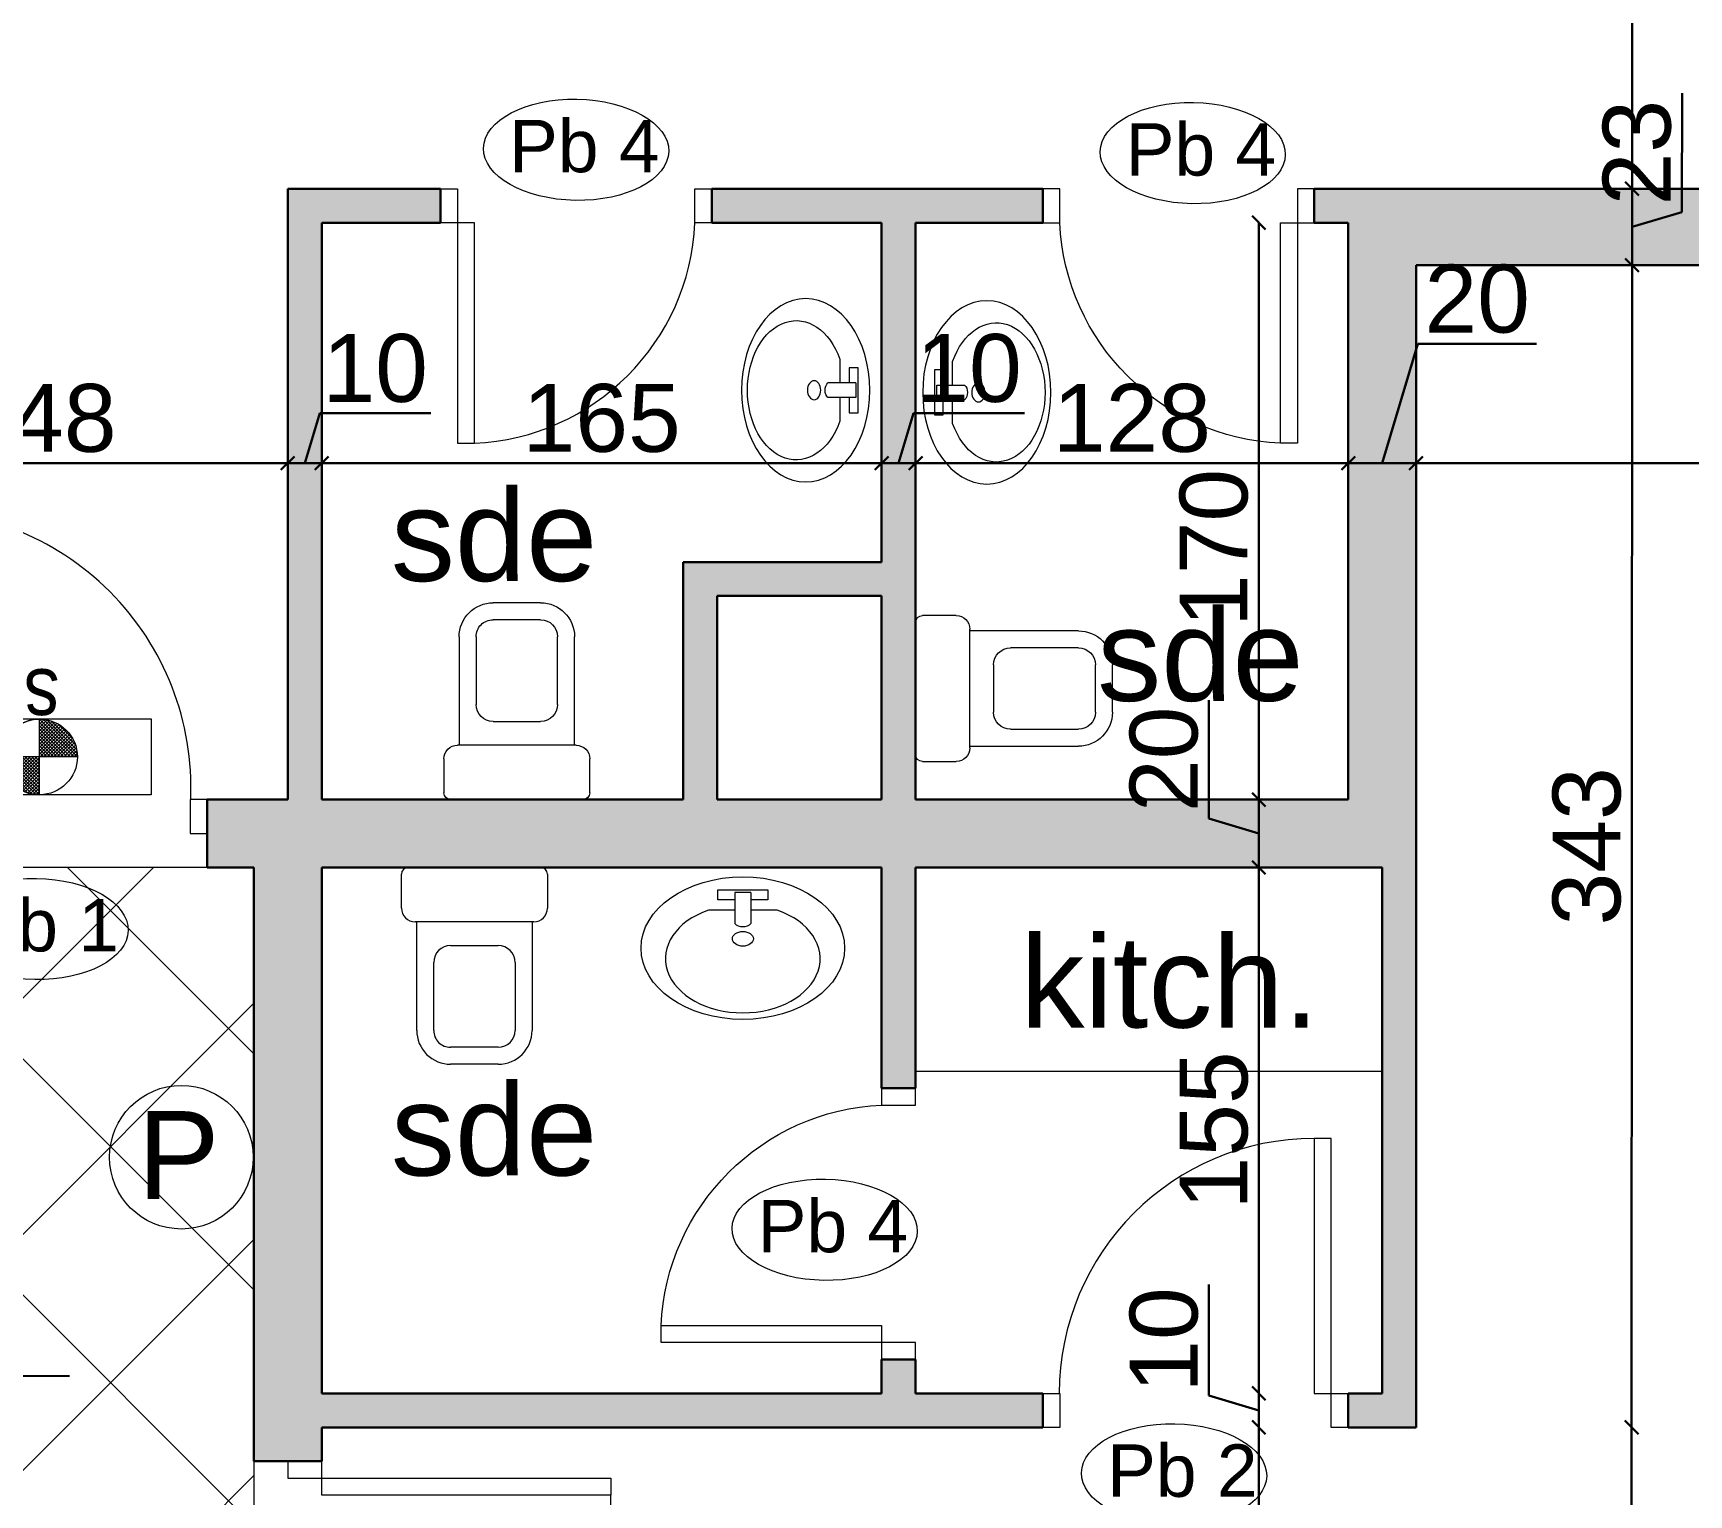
# Model space of a CAD drawing. Header units: millimetres. Extents: x 2804 to 3317, y 6834 to 7064.
# Drawn here: x 2859.86 to 2864.74, y 6936.037 to 6940.344 of the extents above; entities that cross this region are included whole.
import ezdxf

# ---------------------------------------------------------------- set-up
doc = ezdxf.new("R2010")
doc.units = ezdxf.units.MM
doc.header["$PDMODE"] = 1
doc.linetypes.add('ACAD_ISO03W100', pattern=[30, 12, -18])
for name, color, linetype, lineweight in [('cotation', 3, 'Continuous', 30), ('Hachures', 8, 'Continuous', 20), ('menuise', 50, 'Continuous', 18), ('PORT-FEN', 2, 'Continuous', 0), ('SECURITE', 2, 'Continuous', 0), ('Zin inter', 80, 'ACAD_ISO03W100', 5), ('zin menuiserie', 150, 'Continuous', 5), ('Zin mur', 30, 'Continuous', 30), ('zin sanit', 150, 'Continuous', 5)]:
    doc.layers.add(name, color=color, linetype=linetype, lineweight=lineweight)
doc.layers.add('zin hatch mur', color=8, linetype='Continuous')
doc.layers.add('zin texte', color=33, linetype='Continuous')
doc.styles.add('ARIAL', font='arial.ttf')
doc.styles.add('PA3', font='arial.ttf', dxfattribs={"height": 3})
doc.styles.add('PsikTxtStyle', font='arial.ttf')
doc.styles.add('SANSSERIFBOLDOBLIQUE', font='sasbo___.pfb', dxfattribs={"height": 10})
doc.styles.get("Standard").update_dxf_attribs({"font": 'arial.ttf'})
doc.dimstyles.new('cotation 100', dxfattribs={"dimtxt": 0.2, "dimasz": 0.04, "dimexe": 0, "dimexo": 0, "dimgap": 0.03, "dimtad": 1, "dimdec": 0, "dimlfac": 100, "dimdsep": 46, "dimtxsty": 'ARIAL', "dimblk": 'OBLIQUE', "dimcen": 0.09, "dimse1": 1, "dimse2": 1, "dimclrd": 256, "dimclre": 256, "dimclrt": 256, "dimadec": 3, "dimazin": 2, "dimtfac": 1, "dimtdec": 0, "dimtofl": 0, "dimtmove": 1, "dimatfit": 3, "dimfxl": 0, "dimtolj": 1, "dimtzin": 0, "dimlwd": -1, "dimlwe": -1, "dimarcsym": 0})

# ---------------------------------------------------------------- blocks, each defined once
blk = doc.blocks.new('C3A7SB3P')
at = {"layer": 'zin sanit', "linetype": 'ByBlock'}
for p, q in [((2, 21.5), (12, 21.5)), ((0, -19.5), (0, 19.5)), ((0, -17), (0, 17)), ((16, 17.5), (16, -17.5)), ((16, 17), (48, 17)), ((28, 12), (48, 12)), ((23, -7), (23, 7)), ((53, 7), (53, -7)), ((58, 7), (58, -7)), ((48, -12), (28, -12)), ((48, -17), (16, -17)), ((12, -21.5), (2, -21.5))]:
    blk.add_line(p, q, dxfattribs=at)
for centre, radius, start, end in [((2, 19.5), 2, 90, 180), ((12, 17.5), 4, 0, 90), ((48, 7), 10, 0, 90), ((28, 7), 5, 90, 180), ((48, 7), 5, 0, 90), ((28, -7), 5, 180, 270), ((48, -7), 5, 270, 0), ((48, -7), 10, 270, 0), ((2, -19.5), 2, 180, 270), ((12, -17.5), 4, 270, 0)]:
    blk.add_arc(centre, radius, start, end, dxfattribs=at)
blk = doc.blocks.new('P70')
at = {"layer": 'zin menuiserie'}
for p, q in [((0, 650), (0, 0)), ((50, 650), (0, 650)), ((50, 0), (50, 650)), ((-700, 0), (-650, 0)), ((-700, -100), (-700, 0)), ((-650, 0), (-650, -100)), ((0, 0), (100, 0)), ((50, -100), (50, 0)), ((100, 0), (100, -100)), ((-650, -100), (-700, -100)), ((100, -100), (50, -100))]:
    blk.add_line(p, q, dxfattribs=at)
blk.add_arc((31.3, -31.3), 682, 92.6275, 177.3725, dxfattribs=at)
blk = doc.blocks.new('P90')
at = {"ltscale": 0.005}
for p, q in [((-50, 751.6), (-100, 751.6)), ((-100, 751.6), (-100, 0)), ((-50, 0), (-50, 751.6)), ((-900, -100), (-900, 0)), ((-900, 0), (-850, 0)), ((-850, 0), (-850, -100)), ((-100, 0), (-50, 0)), ((-50, 0), (0, 0)), ((-50, -100), (-50, 0)), ((0, 0), (0, -100)), ((-850, -100), (-900, -100)), ((0, -100), (-50, -100))]:
    blk.add_line(p, q, dxfattribs=at)
blk.add_arc((-100, 0), 751.6, 90, 180, dxfattribs=at)
blk = doc.blocks.new('p100')
at = {"layer": 'zin menuiserie'}
for p, q in [((2868.5687, 7190.0269), (2868.5687, 7189.9769)), ((2868.6687, 7190.0269), (2868.5687, 7190.0269)), ((2868.6687, 7189.9769), (2868.6687, 7190.0269)), ((2868.5687, 7189.9769), (2868.6687, 7189.9769)), ((2868.6687, 7189.9769), (2869.5203, 7189.9769)), ((2868.6687, 7189.9269), (2868.6687, 7189.9769)), ((2869.5203, 7189.9769), (2869.5203, 7189.9269)), ((2869.5203, 7189.9269), (2868.6687, 7189.9269)), ((2868.6687, 7189.0769), (2868.5687, 7189.0769)), ((2868.5687, 7189.0769), (2868.5687, 7189.0269)), ((2868.6687, 7189.0269), (2868.6687, 7189.0769)), ((2868.5687, 7189.0269), (2868.6687, 7189.0269))]:
    blk.add_line(p, q, dxfattribs=at)
blk.add_arc((2868.7038, 7189.8919), 0.8173, 267.544, 2.456, dxfattribs=at)
blk = doc.blocks.new('lll')
at = {"layer": 'zin sanit'}
for p, q in [((2861.6865, 7185.9436), (2861.809, 7185.9436)), ((2861.6865, 7185.9192), (2861.6865, 7185.9436)), ((2861.809, 7185.9436), (2861.809, 7185.9192)), ((2861.7277, 7185.9192), (2861.6865, 7185.9192)), ((2861.7677, 7185.9373), (2861.7277, 7185.9373)), ((2861.7277, 7185.9373), (2861.7277, 7185.8611)), ((2861.7677, 7185.9373), (2861.7677, 7185.8611)), ((2861.809, 7185.9192), (2861.7677, 7185.9192)), ((2861.7277, 7185.8937), (2861.6631, 7185.8937)), ((2861.8324, 7185.8937), (2861.7677, 7185.8937))]:
    blk.add_line(p, q, dxfattribs=at)
for centre, major_axis, start_param, end_param in [((2861.7477, 7185.8005), (0.25, 0), 4.712389, 10.995574), ((2861.7477, 7185.7746), (0.19, 0), 2.032408, 7.39237), ((2861.7477, 7185.8697), (0.0235, 0), 3.694408, 5.73037), ((2861.7478, 7185.8234), (-0.0258, 0), 1.570796326798575, 7.853981633978161)]:
    blk.add_ellipse(centre, major_axis=major_axis, ratio=0.7, start_param=start_param, end_param=end_param, dxfattribs=at)
blk = doc.blocks.new('_Oblique')
at = {"color": 0, "linetype": 'ByBlock', "lineweight": -2}
blk.add_line((-0.5, -0.5), (0.5, 0.5), dxfattribs=at)
blk = doc.blocks.new('*D126')
at = {"layer": 'cotation', "transparency": 16777216}
blk.add_line((2864.5722, 6939.8857), (2864.5739, 6944.3836), dxfattribs=at)
at = {"layer": 'Defpoints', "color": 0, "transparency": 16777216}
for p in [(2864.5739, 6944.3836), (2864.5739, 6944.3836), (2864.5722, 6939.8857)]:
    blk.add_point(p, dxfattribs=at)
at = {"layer": 'cotation', "transparency": 16777216, "xscale": 0.04, "yscale": 0.04, "zscale": 0.04}
for p, rotation in [((2864.5739, 6944.3836), 89.97948378173861), ((2864.5722, 6939.8857), 269.9794837817386)]:
    blk.add_blockref('_Oblique', p, dxfattribs=dict(at, rotation=rotation))
at = {"layer": 'cotation', "transparency": 16777216, "insert": (2864.4409, 6942.1347), "char_height": 0.2, "attachment_point": 5, "rotation": 89.9795, "style": 'ARIAL'}
blk.add_mtext('\\A1;450', dxfattribs=at)
blk = doc.blocks.new('*D132')
at = {"layer": 'cotation', "transparency": 16777216}
blk.add_line((2860.5158, 6933.0115), (2855.5307, 6937.9966), dxfattribs=at)
at = {"layer": 'Defpoints', "color": 0, "transparency": 16777216}
for p in [(2855.5307, 6937.9966), (2855.3147, 6937.7807), (2860.2998, 6932.7956)]:
    blk.add_point(p, dxfattribs=at)
at = {"layer": 'cotation', "transparency": 16777216, "xscale": 0.04, "yscale": 0.04, "zscale": 0.04}
for p, rotation in [((2855.5307, 6937.9966), 135.0000000005854), ((2860.5158, 6933.0115), 315.0000000005854)]:
    blk.add_blockref('_Oblique', p, dxfattribs=dict(at, rotation=rotation))
at = {"layer": 'cotation', "transparency": 16777216, "insert": (2858.1166, 6935.5975), "char_height": 0.2, "attachment_point": 5, "rotation": 315, "style": 'ARIAL'}
blk.add_mtext('\\A1;705', dxfattribs=at)
blk = doc.blocks.new('*X298')
at = {"color": 0, "linetype": 'Continuous'}
for p, q in [((2123.93, 1390.31), (2124, 1390.38)), ((2133.9, 1380.42), (2123.94, 1390.38)), ((2123.98, 1389.47), (2124.89, 1390.38)), ((2132.98, 1380.46), (2123.98, 1389.46)), ((2124.08, 1388.69), (2125.77, 1390.38)), ((2131.95, 1380.61), (2124.13, 1388.42)), ((2124.23, 1387.96), (2126.66, 1390.38)), ((2124.43, 1387.27), (2127.54, 1390.38)), ((2130.74, 1380.93), (2124.45, 1387.22)), ((2124.67, 1386.63), (2128.43, 1390.38)), ((2133.9, 1381.3), (2124.82, 1390.38)), ((2124.94, 1386.01), (2129.31, 1390.38)), ((2125.25, 1385.44), (2130.19, 1390.38)), ((2125.58, 1384.89), (2131.08, 1390.38)), ((2133.9, 1382.19), (2125.71, 1390.38)), ((2125.95, 1384.37), (2131.96, 1390.38)), ((2126.34, 1383.88), (2132.85, 1390.38)), ((2133.9, 1383.07), (2126.59, 1390.38)), ((2126.77, 1383.42), (2133.73, 1390.39)), ((2127.22, 1382.99), (2133.9, 1389.67)), ((2133.9, 1383.95), (2127.47, 1390.38)), ((2127.7, 1382.58), (2133.9, 1388.79)), ((2128.2, 1382.2), (2133.9, 1387.9)), ((2133.9, 1384.84), (2128.36, 1390.38)), ((2128.74, 1381.86), (2133.9, 1387.02)), ((2133.9, 1385.72), (2129.24, 1390.38)), ((2133.9, 1386.61), (2130.12, 1390.38)), ((2133.9, 1387.49), (2131.01, 1390.38)), ((2133.9, 1388.37), (2131.89, 1390.38)), ((2133.9, 1389.26), (2132.77, 1390.38)), ((2133.9, 1390.14), (2133.66, 1390.39)), ((2129.19, 1381.6), (2125.12, 1385.66)), ((2129.3, 1381.54), (2133.9, 1386.14)), ((2129.9, 1381.25), (2133.9, 1385.25)), ((2130.53, 1381), (2133.9, 1384.37)), ((2131.2, 1380.79), (2133.9, 1383.48)), ((2131.91, 1380.61), (2133.9, 1382.6)), ((2132.67, 1380.49), (2133.9, 1381.72)), ((2133.49, 1380.42), (2133.9, 1380.83))]:
    blk.add_line(p, q, dxfattribs=at)
blk = doc.blocks.new('sec 2eme')
at = {"layer": 'SECURITE', "color": 252, "true_color": 0x939598}
for p, q in [((2628.1278, 6698.9347, 1.3959), (2628.7782, 6698.9347, 1.3959)), ((2628.1278, 6698.9347, 1.3959), (2628.7782, 6698.9347, 1.3959)), ((2628.4496, 6698.7113, 1.3959), (2628.4496, 6698.9343, 1.3959)), ((2628.4496, 6698.7113, 1.3959), (2628.4496, 6698.9343, 1.3959)), ((2628.4496, 6698.7113, 1.3959), (2628.4496, 6698.9343, 1.3959)), ((2628.4496, 6698.7113, 1.3959), (2628.4496, 6698.9343, 1.3959)), ((2628.4496, 6698.7113, 1.3959), (2628.4496, 6698.9343, 1.3959)), ((2628.4496, 6698.7113, 1.3959), (2628.4496, 6698.9343, 1.3959)), ((2628.4496, 6698.7113, 1.3959), (2628.4496, 6698.9343, 1.3959)), ((2628.4496, 6698.7113, 1.3959), (2628.4496, 6698.9343, 1.3959)), ((2628.7782, 6698.9347, 1.3959), (2628.7782, 6698.7109, 1.3959)), ((2628.7782, 6698.9347, 1.3959), (2628.7782, 6698.7109, 1.3959)), ((2628.5611, 6698.8228, 1.3959), (2628.3404, 6698.8227, 1.3959)), ((2628.5611, 6698.8228, 1.3959), (2628.3404, 6698.8227, 1.3959)), ((2628.7782, 6698.7109, 1.3959), (2628.1278, 6698.7109, 1.3959)), ((2628.7782, 6698.7109, 1.3959), (2628.1278, 6698.7109, 1.3959))]:
    blk.add_line(p, q, dxfattribs=at)
for centre, radius in [((2628.4496, 6698.8228, 1.3959), 0.1115), ((2628.4496, 6698.8228, 1.3959), 0.1115), ((2628.8675, 6697.6431), 0.2116)]:
    blk.add_circle(centre, radius, dxfattribs=at)
for start, end in [(90, 180), (90, 180), (90, 180), (90, 180), (90, 180), (90, 180), (180, 270), (180, 270), (180, 270), (180, 270), (180, 270), (180, 270)]:
    blk.add_arc((2628.4496, 6698.8228, 1.3959), 0.1115, start, end, dxfattribs=at)
at = {"layer": 'SECURITE', "color": 252, "true_color": 0x939598, "extrusion": (0, 0, -1)}
for p, xscale, yscale, zscale, rotation in [((-2652.3208, 6714.3765, -1.3959), -0.01118662049062554, 0.01118662042579673, 0.01118662047361531, 180), ((-2652.3208, 6714.3765, -1.3959), -0.01118662049062554, 0.01118662042579673, 0.01118662047361531, 180), ((-2612.912, 6674.9412, -1.3959), 0.01118662045994821, 0.01118662045994821, 0.01118662045994821, 89.96149107211241), ((-2612.912, 6674.9412, -1.3959), 0.01118662045994821, 0.01118662045994821, 0.01118662045994821, 89.96149107211241)]:
    blk.add_blockref('*X298', p, dxfattribs=dict(at, xscale=xscale, yscale=yscale, zscale=zscale, rotation=rotation))
at = {"layer": 'SECURITE', "color": 252, "true_color": 0x939598, "xscale": 0.01118662049062554, "yscale": 0.01118662049062554, "zscale": 0.01118662049062554, "rotation": 180}
blk.add_blockref('*X298', (2652.3208, 6714.3765, 1.3959), dxfattribs=at)
blk.add_blockref('*X298', (2652.3208, 6714.3765, 1.3959), dxfattribs=at)
at = {"layer": 'SECURITE', "color": 252, "true_color": 0x939598, "style": 'PA3', "text_generation_flag": 6, "width": 0.85}
blk.add_text('s', height=0.176, dxfattribs=at).set_placement((2628.5081, 6699.081, 1.3959))
at = {"layer": 'SECURITE', "color": 252, "true_color": 0x939598, "style": 'SANSSERIFBOLDOBLIQUE'}
blk.add_text('P', height=0.2587, dxfattribs=at).set_placement((2628.739, 6697.5203))
blk = doc.blocks.new('*D768')
at = {"layer": 'cotation', "transparency": 16777216}
for p, q in [((2864.7194, 6939.8172), (2864.7195, 6940.1671)), ((2864.5722, 6939.8857), (2864.5722, 6939.6605)), ((2864.5722, 6939.7731), (2864.7194, 6939.8172))]:
    blk.add_line(p, q, dxfattribs=at)
at = {"layer": 'Defpoints', "color": 0, "transparency": 16777216}
for p in [(2864.5722, 6939.8857), (2864.1114, 6939.6607), (2864.5722, 6939.6605)]:
    blk.add_point(p, dxfattribs=at)
at = {"layer": 'cotation', "transparency": 16777216, "xscale": 0.04, "yscale": 0.04, "zscale": 0.04}
for p, rotation in [((2864.5722, 6939.8857), 89.97948378173861), ((2864.5722, 6939.6605), 269.9794837817386)]:
    blk.add_blockref('_Oblique', p, dxfattribs=dict(at, rotation=rotation))
at = {"layer": 'cotation', "transparency": 16777216, "insert": (2864.5873, 6939.9922), "char_height": 0.2, "attachment_point": 5, "rotation": 89.9795, "style": 'ARIAL'}
blk.add_mtext('\\A1;23', dxfattribs=at)
blk = doc.blocks.new('*D769')
at = {"layer": 'cotation', "transparency": 16777216}
blk.add_line((2864.5722, 6939.6605), (2864.5709, 6936.2355), dxfattribs=at)
at = {"layer": 'Defpoints', "color": 0, "transparency": 16777216}
for p in [(2864.1114, 6939.6607), (2863.9359, 6936.2357), (2864.5709, 6936.2355)]:
    blk.add_point(p, dxfattribs=at)
at = {"layer": 'cotation', "transparency": 16777216, "xscale": 0.04, "yscale": 0.04, "zscale": 0.04}
for p, rotation in [((2864.5722, 6939.6605), 89.97948378173861), ((2864.5709, 6936.2355), 269.9794837817386)]:
    blk.add_blockref('_Oblique', p, dxfattribs=dict(at, rotation=rotation))
at = {"layer": 'cotation', "transparency": 16777216, "insert": (2864.4394, 6937.948), "char_height": 0.2, "attachment_point": 5, "rotation": 89.9795, "style": 'ARIAL'}
blk.add_mtext('\\A1;343', dxfattribs=at)
blk = doc.blocks.new('*D770')
at = {"layer": 'cotation', "transparency": 16777216}
blk.add_line((2864.5709, 6936.2355), (2864.5695, 6932.085), dxfattribs=at)
at = {"layer": 'Defpoints', "color": 0, "transparency": 16777216}
for p in [(2863.9359, 6936.2357), (2864.0882, 6932.0852), (2864.5695, 6932.085)]:
    blk.add_point(p, dxfattribs=at)
at = {"layer": 'cotation', "transparency": 16777216, "xscale": 0.04, "yscale": 0.04, "zscale": 0.04}
for p, rotation in [((2864.5709, 6936.2355), 89.97948378173861), ((2864.5695, 6932.085), 269.9794837817386)]:
    blk.add_blockref('_Oblique', p, dxfattribs=dict(at, rotation=rotation))
at = {"layer": 'cotation', "transparency": 16777216, "insert": (2864.4381, 6934.1603), "char_height": 0.2, "attachment_point": 5, "rotation": 89.9795, "style": 'ARIAL'}
blk.add_mtext('\\A1;415', dxfattribs=at)
blk = doc.blocks.new('*D802')
at = {"layer": 'cotation', "transparency": 16777216}
blk.add_line((2866.912, 6939.077), (2863.9359, 6939.077), dxfattribs=at)
at = {"layer": 'Defpoints', "color": 0, "transparency": 16777216}
for p in [(2863.9359, 6939.6607), (2866.912, 6939.6607), (2863.9359, 6939.077)]:
    blk.add_point(p, dxfattribs=at)
at = {"layer": 'cotation', "transparency": 16777216, "xscale": 0.04, "yscale": 0.04, "zscale": 0.04, "rotation": 180}
blk.add_blockref('_Oblique', (2863.9359, 6939.077), dxfattribs=at)
at = {"layer": 'cotation', "transparency": 16777216, "xscale": 0.04, "yscale": 0.04, "zscale": 0.04}
blk.add_blockref('_Oblique', (2866.912, 6939.077), dxfattribs=at)
at = {"layer": 'cotation', "transparency": 16777216, "insert": (2865.4239, 6939.2091), "char_height": 0.2, "attachment_point": 5, "style": 'ARIAL'}
blk.add_mtext('\\A1;298', dxfattribs=at)
blk = doc.blocks.new('*D803')
at = {"layer": 'cotation', "transparency": 16777216}
for p, q in [((2863.8359, 6939.077), (2863.9413, 6939.4284)), ((2863.9413, 6939.4284), (2864.2905, 6939.4284)), ((2863.9359, 6939.077), (2863.7359, 6939.077))]:
    blk.add_line(p, q, dxfattribs=at)
at = {"layer": 'Defpoints', "color": 0, "transparency": 16777216}
for p in [(2863.9359, 6939.6607), (2863.7359, 6939.077), (2863.7359, 6938.0857)]:
    blk.add_point(p, dxfattribs=at)
at = {"layer": 'cotation', "transparency": 16777216, "xscale": 0.04, "yscale": 0.04, "zscale": 0.04, "rotation": 180}
blk.add_blockref('_Oblique', (2863.7359, 6939.077), dxfattribs=at)
at = {"layer": 'cotation', "transparency": 16777216, "xscale": 0.04, "yscale": 0.04, "zscale": 0.04}
blk.add_blockref('_Oblique', (2863.9359, 6939.077), dxfattribs=at)
at = {"layer": 'cotation', "transparency": 16777216, "insert": (2864.1159, 6939.5605), "char_height": 0.2, "attachment_point": 5, "style": 'ARIAL'}
blk.add_mtext('\\A1;20', dxfattribs=at)
blk = doc.blocks.new('*D804')
at = {"layer": 'cotation', "transparency": 16777216}
blk.add_line((2863.7359, 6939.077), (2862.4609, 6939.077), dxfattribs=at)
at = {"layer": 'Defpoints', "color": 0, "transparency": 16777216}
for p in [(2862.4609, 6939.077), (2862.4609, 6938.0857), (2863.7359, 6938.0857)]:
    blk.add_point(p, dxfattribs=at)
at = {"layer": 'cotation', "transparency": 16777216, "xscale": 0.04, "yscale": 0.04, "zscale": 0.04, "rotation": 180}
blk.add_blockref('_Oblique', (2862.4609, 6939.077), dxfattribs=at)
at = {"layer": 'cotation', "transparency": 16777216, "xscale": 0.04, "yscale": 0.04, "zscale": 0.04}
blk.add_blockref('_Oblique', (2863.7359, 6939.077), dxfattribs=at)
at = {"layer": 'cotation', "transparency": 16777216, "insert": (2863.0984, 6939.2091), "char_height": 0.2, "attachment_point": 5, "style": 'ARIAL'}
blk.add_mtext('\\A1;128', dxfattribs=at)
blk = doc.blocks.new('*D805')
at = {"layer": 'cotation', "transparency": 16777216}
for p, q in [((2862.4109, 6939.077), (2862.455, 6939.2241)), ((2862.455, 6939.2241), (2862.782, 6939.2241)), ((2862.4609, 6939.077), (2862.3609, 6939.077))]:
    blk.add_line(p, q, dxfattribs=at)
at = {"layer": 'Defpoints', "color": 0, "transparency": 16777216}
for p in [(2862.3609, 6939.077), (2862.3609, 6938.7857), (2862.4609, 6938.0857)]:
    blk.add_point(p, dxfattribs=at)
at = {"layer": 'cotation', "transparency": 16777216, "xscale": 0.04, "yscale": 0.04, "zscale": 0.04, "rotation": 180}
blk.add_blockref('_Oblique', (2862.3609, 6939.077), dxfattribs=at)
at = {"layer": 'cotation', "transparency": 16777216, "xscale": 0.04, "yscale": 0.04, "zscale": 0.04}
blk.add_blockref('_Oblique', (2862.4609, 6939.077), dxfattribs=at)
at = {"layer": 'cotation', "transparency": 16777216, "insert": (2862.6185, 6939.3562), "char_height": 0.2, "attachment_point": 5, "style": 'ARIAL'}
blk.add_mtext('\\A1;10', dxfattribs=at)
blk = doc.blocks.new('*D806')
at = {"layer": 'cotation', "transparency": 16777216}
blk.add_line((2862.3609, 6939.077), (2860.7109, 6939.077), dxfattribs=at)
at = {"layer": 'Defpoints', "color": 0, "transparency": 16777216}
for p in [(2860.7109, 6939.077), (2862.3609, 6938.7857), (2860.7109, 6938.0857)]:
    blk.add_point(p, dxfattribs=at)
at = {"layer": 'cotation', "transparency": 16777216, "xscale": 0.04, "yscale": 0.04, "zscale": 0.04, "rotation": 180}
blk.add_blockref('_Oblique', (2860.7109, 6939.077), dxfattribs=at)
at = {"layer": 'cotation', "transparency": 16777216, "xscale": 0.04, "yscale": 0.04, "zscale": 0.04}
blk.add_blockref('_Oblique', (2862.3609, 6939.077), dxfattribs=at)
at = {"layer": 'cotation', "transparency": 16777216, "insert": (2861.5359, 6939.2091), "char_height": 0.2, "attachment_point": 5, "style": 'ARIAL'}
blk.add_mtext('\\A1;165', dxfattribs=at)
blk = doc.blocks.new('*D807')
at = {"layer": 'cotation', "transparency": 16777216}
for p, q in [((2860.6609, 6939.077), (2860.705, 6939.2241)), ((2860.705, 6939.2241), (2861.032, 6939.2241)), ((2860.7109, 6939.077), (2860.6109, 6939.077))]:
    blk.add_line(p, q, dxfattribs=at)
at = {"layer": 'Defpoints', "color": 0, "transparency": 16777216}
for p in [(2860.6109, 6939.077), (2860.6109, 6938.0857), (2860.7109, 6938.0857)]:
    blk.add_point(p, dxfattribs=at)
at = {"layer": 'cotation', "transparency": 16777216, "xscale": 0.04, "yscale": 0.04, "zscale": 0.04, "rotation": 180}
blk.add_blockref('_Oblique', (2860.6109, 6939.077), dxfattribs=at)
at = {"layer": 'cotation', "transparency": 16777216, "xscale": 0.04, "yscale": 0.04, "zscale": 0.04}
blk.add_blockref('_Oblique', (2860.7109, 6939.077), dxfattribs=at)
at = {"layer": 'cotation', "transparency": 16777216, "insert": (2860.8685, 6939.3562), "char_height": 0.2, "attachment_point": 5, "style": 'ARIAL'}
blk.add_mtext('\\A1;10', dxfattribs=at)
blk = doc.blocks.new('*D808')
at = {"layer": 'cotation', "transparency": 16777216}
blk.add_line((2860.6109, 6939.077), (2859.1359, 6939.077), dxfattribs=at)
at = {"layer": 'Defpoints', "color": 0, "transparency": 16777216}
for p in [(2859.1359, 6939.077), (2859.1359, 6938.0857), (2860.6109, 6938.0857)]:
    blk.add_point(p, dxfattribs=at)
at = {"layer": 'cotation', "transparency": 16777216, "xscale": 0.04, "yscale": 0.04, "zscale": 0.04, "rotation": 180}
blk.add_blockref('_Oblique', (2859.1359, 6939.077), dxfattribs=at)
at = {"layer": 'cotation', "transparency": 16777216, "xscale": 0.04, "yscale": 0.04, "zscale": 0.04}
blk.add_blockref('_Oblique', (2860.6109, 6939.077), dxfattribs=at)
at = {"layer": 'cotation', "transparency": 16777216, "insert": (2859.8734, 6939.2091), "char_height": 0.2, "attachment_point": 5, "style": 'ARIAL'}
blk.add_mtext('\\A1;148', dxfattribs=at)
blk = doc.blocks.new('*D890')
at = {"layer": 'cotation', "transparency": 16777216}
blk.add_line((2863.4725, 6932.0852), (2863.4725, 6936.2357), dxfattribs=at)
at = {"layer": 'Defpoints', "color": 0, "transparency": 16777216}
for p in [(2863.4725, 6936.2357), (2863.9359, 6936.2357), (2864.0882, 6932.0852)]:
    blk.add_point(p, dxfattribs=at)
at = {"layer": 'cotation', "transparency": 16777216, "xscale": 0.04, "yscale": 0.04, "zscale": 0.04}
for p, rotation in [((2863.4725, 6936.2357), 90), ((2863.4725, 6932.0852), 270)]:
    blk.add_blockref('_Oblique', p, dxfattribs=dict(at, rotation=rotation))
at = {"layer": 'cotation', "transparency": 16777216, "insert": (2863.3404, 6934.1604), "char_height": 0.2, "attachment_point": 5, "rotation": 90, "style": 'ARIAL'}
blk.add_mtext('\\A1;415', dxfattribs=at)
blk = doc.blocks.new('*D891')
at = {"layer": 'cotation', "transparency": 16777216}
for p, q in [((2863.3254, 6936.3298), (2863.3254, 6936.6568)), ((2863.4725, 6936.2857), (2863.3254, 6936.3298)), ((2863.4725, 6936.2357), (2863.4725, 6936.3357))]:
    blk.add_line(p, q, dxfattribs=at)
at = {"layer": 'Defpoints', "color": 0, "transparency": 16777216}
for p in [(2863.4725, 6936.3357), (2863.8359, 6936.3357), (2863.9359, 6936.2357)]:
    blk.add_point(p, dxfattribs=at)
at = {"layer": 'cotation', "transparency": 16777216, "xscale": 0.04, "yscale": 0.04, "zscale": 0.04}
for p, rotation in [((2863.4725, 6936.3357), 90), ((2863.4725, 6936.2357), 270)]:
    blk.add_blockref('_Oblique', p, dxfattribs=dict(at, rotation=rotation))
at = {"layer": 'cotation', "transparency": 16777216, "insert": (2863.1933, 6936.4933), "char_height": 0.2, "attachment_point": 5, "rotation": 90, "style": 'ARIAL'}
blk.add_mtext('\\A1;10', dxfattribs=at)
blk = doc.blocks.new('*D892')
at = {"layer": 'cotation', "transparency": 16777216}
blk.add_line((2863.4725, 6936.3357), (2863.4725, 6937.8857), dxfattribs=at)
at = {"layer": 'Defpoints', "color": 0, "transparency": 16777216}
for p in [(2863.4725, 6937.8857), (2863.8359, 6937.8857), (2863.8359, 6936.3357)]:
    blk.add_point(p, dxfattribs=at)
at = {"layer": 'cotation', "transparency": 16777216, "xscale": 0.04, "yscale": 0.04, "zscale": 0.04}
for p, rotation in [((2863.4725, 6937.8857), 90), ((2863.4725, 6936.3357), 270)]:
    blk.add_blockref('_Oblique', p, dxfattribs=dict(at, rotation=rotation))
at = {"layer": 'cotation', "transparency": 16777216, "insert": (2863.3404, 6937.1107), "char_height": 0.2, "attachment_point": 5, "rotation": 90, "style": 'ARIAL'}
blk.add_mtext('\\A1;155', dxfattribs=at)
blk = doc.blocks.new('*D893')
at = {"layer": 'cotation', "transparency": 16777216}
for p, q in [((2863.3254, 6938.0298), (2863.3254, 6938.379)), ((2863.4725, 6937.8857), (2863.4725, 6938.0857)), ((2863.4725, 6937.9857), (2863.3254, 6938.0298))]:
    blk.add_line(p, q, dxfattribs=at)
at = {"layer": 'Defpoints', "color": 0, "transparency": 16777216}
for p in [(2863.4725, 6938.0857), (2863.7359, 6938.0857), (2863.8359, 6937.8857)]:
    blk.add_point(p, dxfattribs=at)
at = {"layer": 'cotation', "transparency": 16777216, "xscale": 0.04, "yscale": 0.04, "zscale": 0.04}
for p, rotation in [((2863.4725, 6938.0857), 90), ((2863.4725, 6937.8857), 270)]:
    blk.add_blockref('_Oblique', p, dxfattribs=dict(at, rotation=rotation))
at = {"layer": 'cotation', "transparency": 16777216, "insert": (2863.1933, 6938.2044), "char_height": 0.2, "attachment_point": 5, "rotation": 90, "style": 'ARIAL'}
blk.add_mtext('\\A1;20', dxfattribs=at)
blk = doc.blocks.new('*D894')
at = {"layer": 'cotation', "transparency": 16777216}
blk.add_line((2863.4725, 6938.0857), (2863.4725, 6939.7857), dxfattribs=at)
at = {"layer": 'Defpoints', "color": 0, "transparency": 16777216}
for p in [(2863.4725, 6939.7857), (2863.7359, 6939.7857), (2863.7359, 6938.0857)]:
    blk.add_point(p, dxfattribs=at)
at = {"layer": 'cotation', "transparency": 16777216, "xscale": 0.04, "yscale": 0.04, "zscale": 0.04}
for p, rotation in [((2863.4725, 6939.7857), 90), ((2863.4725, 6938.0857), 270)]:
    blk.add_blockref('_Oblique', p, dxfattribs=dict(at, rotation=rotation))
at = {"layer": 'cotation', "transparency": 16777216, "insert": (2863.3404, 6938.8273), "char_height": 0.2, "attachment_point": 5, "rotation": 90, "style": 'ARIAL'}
blk.add_mtext('\\A1;170', dxfattribs=at)
blk = doc.blocks.new('pb1')
at = {"layer": 'menuise'}
blk.add_ellipse((2979.6383, 6941.2136), major_axis=(-0.2729, 0.0047), ratio=0.546469, start_param=-1.570796, end_param=4.712389, dxfattribs=at)
at = {"layer": 'menuise', "insert": (2979.4407, 6941.3018), "char_height": 0.1544, "width": 2.341262, "attachment_point": 1, "style": 'PsikTxtStyle'}
blk.add_mtext('Pb 2', dxfattribs=at)
blk = doc.blocks.new('pb0')
at = {"layer": 'menuise'}
blk.add_ellipse((2855.0311, 6939.4854), major_axis=(-0.2729, 0.0047), ratio=0.546469, start_param=-1.570796, end_param=4.712389, dxfattribs=at)
at = {"layer": 'menuise', "insert": (2854.8334, 6939.5736), "char_height": 0.1544, "width": 2.341262, "attachment_point": 1, "style": 'PsikTxtStyle'}
blk.add_mtext('Pb 1', dxfattribs=at)
blk = doc.blocks.new('pb3')
at = {"layer": 'menuise'}
blk.add_ellipse((2903.9566, 6929.8802), major_axis=(-0.2729, 0.0047), ratio=0.546469, start_param=-1.570796, end_param=4.712389, dxfattribs=at)
at = {"layer": 'menuise', "insert": (2903.7589, 6929.9684), "char_height": 0.1544, "width": 2.341262, "attachment_point": 1, "style": 'PsikTxtStyle'}
blk.add_mtext('Pb 4', dxfattribs=at)

msp = doc.modelspace()

# ---------------------------------------------------------------- hatches: boundary and pattern name
at = {"layer": 'Hachures'}
h = msp.add_hatch(dxfattribs=at)
h.set_pattern_fill('ANSI37', color=256, scale=0.155)
h.set_pattern_definition([(45, (0, -32.72725), (-0.347984925, 0.347984925), []), (135, (0, -32.72725), (-0.347984925, -0.347984925), [])])
h.paths.add_polyline_path([(2861.2367, 6933.7325), (2860.2998, 6932.7956), (2855.3147, 6937.7807), (2856.2516, 6938.7176), (2857.0836, 6937.8857), (2860.5109, 6937.8857), (2860.5109, 6934.4584)])
at = {"layer": 'zin hatch mur'}
h = msp.add_hatch(color=256, dxfattribs=at)
h.dxf.hatch_style = 1
h.paths.add_polyline_path([(2861.8759, 6938.0857), (2861.8759, 6938.6857), (2862.3609, 6938.6857), (2862.3609, 6938.0857)], flags=16)
h.paths.add_polyline_path([(2862.3109, 6938.1357), (2862.0109, 6938.1357), (2862.2409, 6938.2057), (2862.3109, 6938.6107)], flags=0)
h.paths.add_polyline_path([(2863.6359, 6939.7857), (2863.7359, 6939.7857), (2863.7359, 6938.0857), (2862.4609, 6938.0857), (2862.4609, 6939.7857), (2862.8359, 6939.7857), (2862.8359, 6939.8857), (2861.8609, 6939.8857), (2861.8609, 6939.7857), (2862.3609, 6939.7857), (2862.3609, 6938.7857), (2861.7759, 6938.7857), (2861.7759, 6938.0857), (2860.7109, 6938.0857), (2860.7109, 6939.7857), (2861.0609, 6939.7857), (2861.0609, 6939.8857), (2860.6109, 6939.8857), (2860.6109, 6938.0857), (2860.3734, 6938.0857), (2860.3734, 6937.8857), (2860.5109, 6937.8857), (2860.5109, 6936.1357), (2860.7109, 6936.1357), (2860.7109, 6936.2357), (2862.8359, 6936.2357), (2862.8359, 6936.3357), (2862.4609, 6936.3357), (2862.4609, 6936.4357), (2862.3609, 6936.4357), (2862.3609, 6936.3357), (2860.7109, 6936.3357), (2860.7109, 6937.8857), (2862.3609, 6937.8857), (2862.3609, 6937.2357), (2862.4609, 6937.2357), (2862.4609, 6937.8857), (2863.8359, 6937.8857), (2863.8359, 6936.3357), (2863.7359, 6936.3357), (2863.7359, 6936.2357), (2863.9359, 6936.2357), (2863.9359, 6939.6607), (2867.0187, 6939.6607), (2867.0187, 6939.8857), (2863.6359, 6939.8857)])

# ---------------------------------------------------------------- linework, layer by layer
at = {"layer": 'Hachures'}
for p, q in [((2860.3734, 6937.8857), (2859.3734, 6937.8857)), ((2860.5109, 6936.1357), (2860.5109, 6935.1357))]:
    msp.add_line(p, q, dxfattribs=at)
at = {"layer": 'PORT-FEN', "const_width": 0.00566}
msp.add_lwpolyline([(2859.968, 6936.3869), (2857.9516, 6936.3869)], dxfattribs=at)
at = {"layer": 'Zin mur'}
for p, q in [((2860.6109, 6939.8857), (2861.0609, 6939.8857)), ((2860.6109, 6938.0857), (2860.6109, 6939.8857)), ((2861.0609, 6939.7857), (2861.0609, 6939.8857)), ((2861.8609, 6939.8857), (2862.8359, 6939.8857)), ((2861.8609, 6939.7857), (2861.8609, 6939.8857)), ((2862.8359, 6939.8857), (2862.8359, 6939.7857)), ((2863.6359, 6939.8857), (2866.9185, 6939.8857)), ((2863.6359, 6939.8857), (2863.6359, 6939.7857)), ((2860.7109, 6939.7857), (2861.0609, 6939.7857)), ((2860.7109, 6938.0857), (2860.7109, 6939.7857)), ((2861.8609, 6939.7857), (2862.3609, 6939.7857)), ((2862.3609, 6938.7857), (2862.3609, 6939.7857)), ((2862.8359, 6939.7857), (2862.4609, 6939.7857)), ((2862.4609, 6939.7857), (2862.4609, 6938.0857)), ((2863.7359, 6939.7857), (2863.6359, 6939.7857)), ((2863.7359, 6938.0857), (2863.7359, 6939.7857)), ((2863.9359, 6937.8857), (2863.9359, 6939.6607)), ((2863.9359, 6939.6607), (2866.912, 6939.6607)), ((2861.7759, 6938.0857), (2861.7759, 6938.7857)), ((2861.7759, 6938.7857), (2862.3609, 6938.7857)), ((2861.8759, 6938.0857), (2861.8759, 6938.6857)), ((2861.8759, 6938.6857), (2862.3609, 6938.6857)), ((2862.3609, 6938.0857), (2862.3609, 6938.6857)), ((2860.3734, 6938.0857), (2860.6109, 6938.0857)), ((2860.3734, 6938.0857), (2860.3734, 6937.8857)), ((2860.7109, 6938.0857), (2861.7759, 6938.0857)), ((2861.8759, 6938.0857), (2862.3609, 6938.0857)), ((2862.4609, 6938.0857), (2863.7359, 6938.0857)), ((2860.3734, 6937.8857), (2860.5109, 6937.8857)), ((2860.5109, 6936.1357), (2860.5109, 6937.8857)), ((2860.7109, 6936.3357), (2860.7109, 6937.8857)), ((2860.7109, 6937.8857), (2862.3609, 6937.8857)), ((2862.3609, 6937.8857), (2862.3609, 6937.2357)), ((2862.4609, 6937.8857), (2862.4609, 6937.2357)), ((2862.4609, 6937.8857), (2863.8359, 6937.8857)), ((2863.8359, 6936.3357), (2863.8359, 6937.8857)), ((2863.9359, 6936.2357), (2863.9359, 6937.8857)), ((2862.3609, 6937.2357), (2862.4609, 6937.2357)), ((2862.3609, 6936.4357), (2862.4609, 6936.4357)), ((2862.3609, 6936.4357), (2862.3609, 6936.3357)), ((2862.4609, 6936.4357), (2862.4609, 6936.3357)), ((2860.7109, 6936.3357), (2862.3609, 6936.3357)), ((2862.4609, 6936.3357), (2862.8359, 6936.3357)), ((2862.8359, 6936.2357), (2862.8359, 6936.3357)), ((2863.7359, 6936.3357), (2863.8359, 6936.3357)), ((2863.7359, 6936.2357), (2863.7359, 6936.3357)), ((2860.7109, 6936.2357), (2862.8359, 6936.2357)), ((2860.7109, 6936.1357), (2860.7109, 6936.2357)), ((2863.7359, 6936.2357), (2863.9359, 6936.2357)), ((2860.5109, 6936.1357), (2860.7109, 6936.1357))]:
    msp.add_line(p, q, dxfattribs=at)
at = {"layer": 'zin sanit'}
msp.add_line((2862.4609, 6937.2857), (2863.8359, 6937.2857), dxfattribs=at)

# ---------------------------------------------------------------- block references
at = {"layer": 'cotation'}
for name, p in [('pb3', (-42.496, 10.1204)), ('pb3', (-40.679, 10.1105)), ('pb0', (4.8367, -1.7809)), ('pb3', (-41.7635, 6.9377)), ('pb1', (-116.4156, -5.1163))]:
    msp.add_blockref(name, p, dxfattribs=at)
at = {"layer": 'SECURITE', "color": 214, "true_color": 0xa81592}
msp.add_blockref('sec 2eme', (231.4298, 239.3887), dxfattribs=at)
at = {"layer": 'Zin inter', "ltscale": 0.01, "xscale": 0.001, "yscale": 0.001, "zscale": 0.001, "rotation": 180}
msp.add_blockref('P70', (2861.1609, 6939.7857), dxfattribs=at)
at = {"layer": 'zin menuiserie', "xscale": -0.001, "yscale": 0.001, "zscale": 0.001}
for p, rotation in [((2863.5359, 6939.7857), 180), ((2862.3609, 6936.5357), 90)]:
    msp.add_blockref('P70', p, dxfattribs=dict(at, rotation=rotation))
at = {"layer": 'zin menuiserie', "xscale": 0.001, "yscale": 0.001, "zscale": 0.001}
msp.add_blockref('P90', (2863.7359, 6936.3357), dxfattribs=at)
at = {"layer": 'zin menuiserie'}
msp.add_blockref('p100', (-7.9578, -253.8912), dxfattribs=at)
at = {"layer": 'Zin mur', "xscale": -1.08, "yscale": 1.08, "zscale": 1.08}
for p, rotation in [((-4898.5274, 3848.6044), 269.999999999982), ((10623.3354, 10029.9731), 90)]:
    msp.add_blockref('lll', p, dxfattribs=dict(at, rotation=rotation))
at = {"layer": 'Zin mur', "rotation": 89.99999999998343}
msp.add_blockref('p100', (10049.4003, 4069.417), dxfattribs=at)
at = {"layer": 'Zin mur', "color": 6, "yscale": 0.01, "zscale": 0.01}
for p, xscale, rotation in [((2861.2859, 6938.0857), -0.01, 270), ((2862.4609, 6938.4129), -0.01, 180), ((2861.1609, 6937.8857), 0.01, 270)]:
    msp.add_blockref('C3A7SB3P', p, dxfattribs=dict(at, xscale=xscale, rotation=rotation))
at = {"layer": 'Zin mur', "xscale": 1.2, "yscale": 1.2, "zscale": 1.2}
msp.add_blockref('lll', (-572.1454, -1685.3126), dxfattribs=at)

# ---------------------------------------------------------------- texts
at = {"layer": 'zin texte', "char_height": 0.27, "attachment_point": 1}
for s, insert in [('sde', (2860.9148, 6938.9998)), ('sde', (2862.9962, 6938.6466)), ('kitch.', (2862.7699, 6937.6839)), ('sde', (2860.9148, 6937.248))]:
    msp.add_mtext_dynamic_manual_height_columns(s, width=34.103171, gutter_width=12.5, heights=[0], dxfattribs=dict(at, insert=insert))

# ---------------------------------------------------------------- dimensions: what is measured, and where the dimension line sits
at = {"layer": 'cotation'}
for p1, p2, distance, picture, middle in [((2864.5722, 6939.8857), (2864.5739, 6944.3836), 0, '*D126', (2864.4409, 6942.1347)), ((2860.2998, 6932.7956), (2855.3147, 6937.7807), -0.3054, '*D132', (2858.1166, 6935.5975))]:
    dim = msp.add_aligned_dim(p1=p1, p2=p2, distance=distance, dimstyle='cotation 100', dxfattribs=at)
    dim.commit()
    dim.dimension.update_dxf_attribs({"geometry": picture, "text_midpoint": middle})
for base, p1, p2, angle, picture, middle in [((2864.5722, 6939.6605), (2864.5722, 6939.8857), (2864.1114, 6939.6607), 269.9795, '*D768', (2864.5872, 6939.8473)), ((2864.5709, 6936.2355), (2864.1114, 6939.6607), (2863.9359, 6936.2357), 269.9795, '*D769', (2864.4394, 6937.948)), ((2863.4725, 6938.0857), (2863.8359, 6937.8857), (2863.7359, 6938.0857), 90, '*D893', (2863.1933, 6938.0598)), ((2863.4725, 6937.8857), (2863.8359, 6936.3357), (2863.8359, 6937.8857), 90, '*D892', (2863.3404, 6937.1107)), ((2863.4725, 6936.3357), (2863.9359, 6936.2357), (2863.8359, 6936.3357), 90, '*D891', (2863.1933, 6936.3598)), ((2863.4725, 6936.2357), (2864.0882, 6932.0852), (2863.9359, 6936.2357), 90, '*D890', (2863.3404, 6934.1604)), ((2864.5695, 6932.085), (2863.9359, 6936.2357), (2864.0882, 6932.0852), 269.9795, '*D770', (2864.4381, 6934.1603))]:
    dim = msp.add_linear_dim(base=base, p1=p1, p2=p2, angle=angle, dimstyle='cotation 100', dxfattribs=at)
    dim.commit()
    dim.dimension.update_dxf_attribs({"geometry": picture, "text_midpoint": middle})
dim = msp.add_linear_dim(base=(2863.4725, 6939.7857), p1=(2863.7359, 6938.0857), p2=(2863.7359, 6939.7857), angle=90, dimstyle='cotation 100', dxfattribs=at)
dim.commit()
dim.dimension.update_dxf_attribs({"geometry": '*D894', "text_midpoint": (2863.4725, 6938.8273), "dimtype": 128})
for base, p1, p2, picture, middle in [((2863.7359, 6939.077), (2863.9359, 6939.6607), (2863.7359, 6938.0857), '*D803', (2863.9713, 6939.5605)), ((2863.9359, 6939.077), (2866.912, 6939.6607), (2863.9359, 6939.6607), '*D802', (2865.4239, 6939.2091)), ((2860.6109, 6939.077), (2860.7109, 6938.0857), (2860.6109, 6938.0857), '*D807', (2860.735, 6939.3562)), ((2862.3609, 6939.077), (2862.4609, 6938.0857), (2862.3609, 6938.7857), '*D805', (2862.485, 6939.3562)), ((2859.1358970712, 6939.0770135971), (2860.6108970712, 6938.085689632), (2859.1358970712, 6938.085689632), '*D808', (2859.8733970712, 6939.2091281947)), ((2860.7109, 6939.077), (2862.3609, 6938.7857), (2860.7109, 6938.0857), '*D806', (2861.5359, 6939.2091)), ((2862.4608970712, 6939.0770135971), (2863.7358970712, 6938.085689632), (2862.4608970712, 6938.085689632), '*D804', (2863.0983970712, 6939.2091281947))]:
    dim = msp.add_linear_dim(base=base, p1=p1, p2=p2, dimstyle='cotation 100', dxfattribs=at)
    dim.commit()
    dim.dimension.update_dxf_attribs({"geometry": picture, "text_midpoint": middle})

doc.saveas('drawing.dxf')
